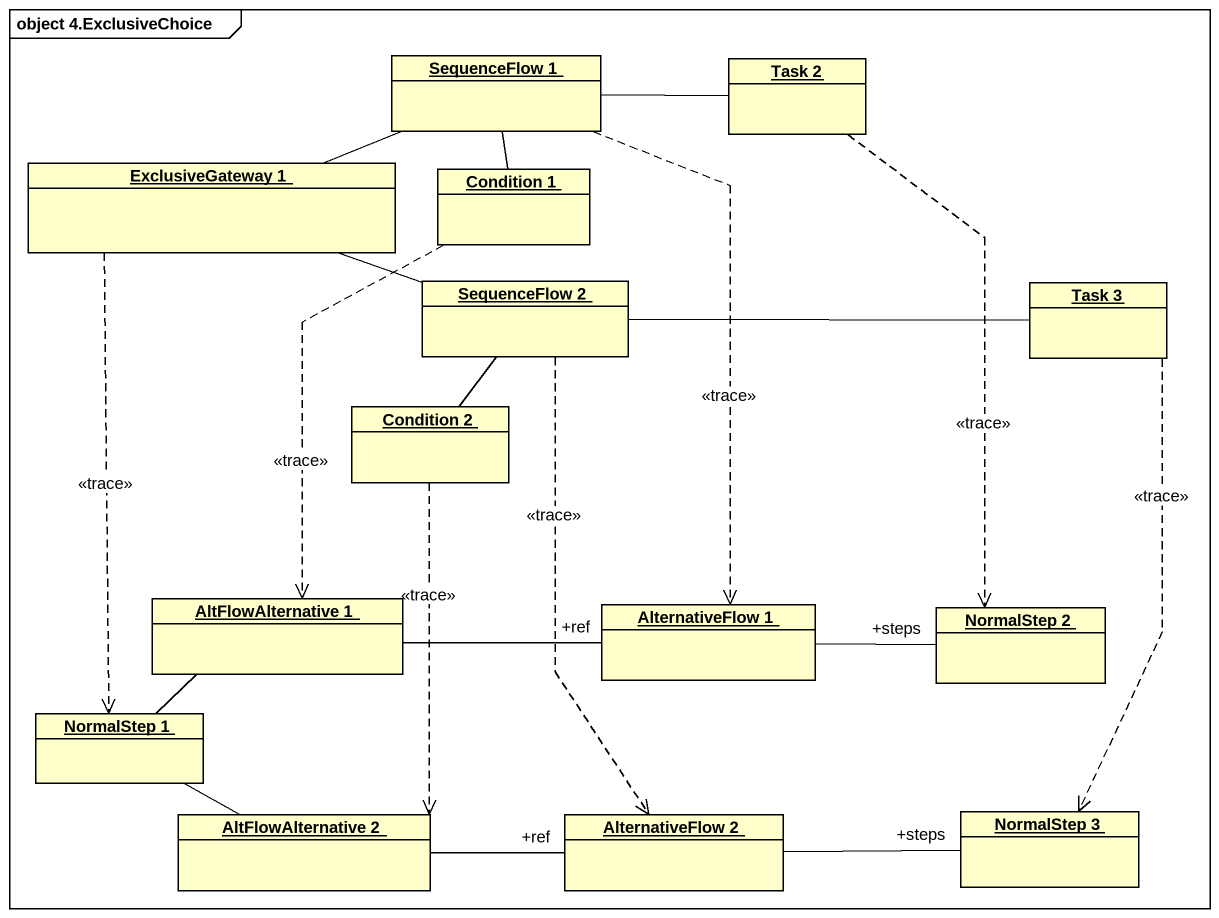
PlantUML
@startuml
mainframe object 4.ExclusiveChoice
hide circle
hide empty members
object "SequenceFlow 1" as SequenceFlow_1
object "Task 2" as Task_2
object "ExclusiveGateway 1" as ExclusiveGateway_1
object "Condition 1" as Condition_1
object "SequenceFlow 2" as SequenceFlow_2
object "Task 3" as Task_3
object "Condition 2" as Condition_2
object "AltFlowAlternative 1" as AltFlowAlternative_1
object "AlternativeFlow 1" as AlternativeFlow_1
object "NormalStep 2" as NormalStep_2
object "NormalStep 1" as NormalStep_1
object "AltFlowAlternative 2" as AltFlowAlternative_2
object "AlternativeFlow 2" as AlternativeFlow_2
object "NormalStep 3" as NormalStep_3
SequenceFlow_1 -right- Task_2
SequenceFlow_1 -- Condition_1
SequenceFlow_1 ..> AlternativeFlow_1 : <<trace>>
Task_2 ..> NormalStep_2 : <<trace>>
ExclusiveGateway_1 -right- SequenceFlow_1
ExclusiveGateway_1 -right- SequenceFlow_2
ExclusiveGateway_1 ..> NormalStep_1 : <<trace>>
Condition_1 ..> AltFlowAlternative_1 : <<trace>>
SequenceFlow_2 -right- Task_3
SequenceFlow_2 -- Condition_2
SequenceFlow_2 ..> AlternativeFlow_2 : <<trace>>
Task_3 ..> NormalStep_3 : <<trace>>
Condition_2 ..> AltFlowAlternative_2 : <<trace>>
AltFlowAlternative_1 -right- "+ref" AlternativeFlow_1
AlternativeFlow_1 -right- "+steps" NormalStep_2
NormalStep_1 -up- AltFlowAlternative_1
NormalStep_1 -right- AltFlowAlternative_2
AltFlowAlternative_2 -right- "+ref" AlternativeFlow_2
AlternativeFlow_2 -right- "+steps" NormalStep_3
@enduml
